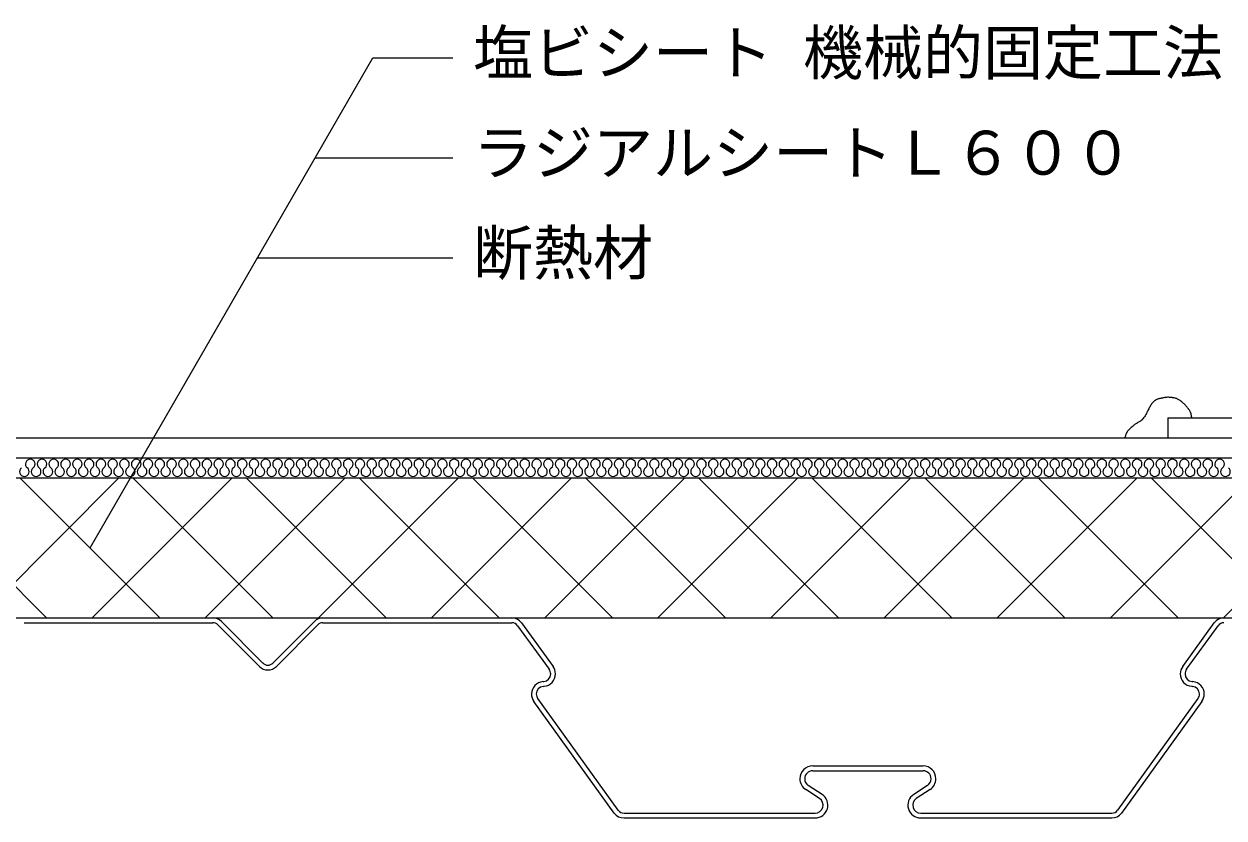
# Model space of a CAD drawing. Units: millimetres, scale not verified. Extents: x -665 to 665, y -465 to 450.
# Drawn here: x -361 to -61, y -115 to 83.5 of the extents above; entities that cross this region are included whole.
import ezdxf
from ezdxf.enums import TextEntityAlignment as Align

# ---------------------------------------------------------------- set-up
doc = ezdxf.new("R2010")
doc.units = ezdxf.units.MM
doc.header["$LTSCALE"] = 5
for name, color, linetype in [('0-1_線色１（水色）', 4, 'Continuous'), ('0-2_線色２（白）', 7, 'Continuous'), ('0-4_線色４（黄）', 2, 'Continuous'), ('0-5_金属', 7, 'Continuous'), ('0-A_文字', 7, 'Continuous'), ('0-D_断熱・ハッチ', 4, 'Continuous')]:
    doc.layers.add(name, color=color, linetype=linetype)
doc.styles.add('ＭＳ ゴシック', font='')
doc.styles.get('ＭＳ ゴシック').set_extended_font_data('MS Gothic')

msp = doc.modelspace()

# ---------------------------------------------------------------- linework, layer by layer
at = {"layer": '0-1_線色１（水色）'}
for centre, start, end in [((-359.409, -26.519), 307.52351, 232.47649), ((-356.465, -26.519), 307.52351, 232.47649), ((-353.521, -26.519), 307.52351, 232.47649), ((-350.577, -26.519), 307.52351, 232.47649), ((-347.634, -26.519), 307.52351, 232.47649), ((-344.69, -26.519), 307.52351, 232.47649), ((-341.746, -26.519), 307.52351, 232.47649), ((-338.802, -26.519), 307.52351, 232.47649), ((-335.858, -26.519), 307.52351, 232.47649), ((-332.914, -26.519), 307.52351, 232.47649), ((-329.97, -26.519), 307.52351, 232.47649), ((-327.026, -26.519), 307.52351, 232.47649), ((-324.082, -26.519), 307.52351, 232.47649), ((-321.138, -26.519), 307.52351, 232.47649), ((-318.194, -26.519), 307.52351, 232.47649), ((-315.25, -26.519), 307.52351, 232.47649), ((-312.306, -26.519), 307.52351, 232.47649), ((-309.363, -26.519), 307.52351, 232.47649), ((-306.419, -26.519), 307.52351, 232.47649), ((-303.475, -26.519), 307.52351, 232.47649), ((-300.531, -26.519), 307.52351, 232.47649), ((-297.587, -26.519), 307.52351, 232.47649), ((-294.643, -26.519), 307.52351, 232.47649), ((-291.699, -26.519), 307.52351, 232.47649), ((-288.755, -26.519), 307.52351, 232.47649), ((-285.811, -26.519), 307.52351, 232.47649), ((-282.867, -26.519), 307.52351, 232.47649), ((-279.923, -26.519), 307.52351, 232.47649), ((-276.979, -26.519), 307.52351, 232.47649), ((-274.036, -26.519), 307.52351, 232.47649), ((-271.092, -26.519), 307.52351, 232.47649), ((-268.148, -26.519), 307.52351, 232.47649), ((-265.204, -26.519), 307.52351, 232.47649), ((-262.26, -26.519), 307.52351, 232.47649), ((-259.316, -26.519), 307.52351, 232.47649), ((-256.372, -26.519), 307.52351, 232.47649), ((-253.428, -26.519), 307.52351, 232.47649), ((-250.484, -26.519), 307.52351, 232.47649), ((-247.54, -26.519), 307.52351, 232.47649), ((-244.596, -26.519), 307.52351, 232.47649), ((-241.652, -26.519), 307.52351, 232.47649), ((-238.708, -26.519), 307.52351, 232.47649), ((-235.765, -26.519), 307.52351, 232.47649), ((-232.821, -26.519), 307.52351, 232.47649), ((-229.877, -26.519), 307.52351, 232.47649), ((-226.933, -26.519), 307.52351, 232.47649), ((-223.989, -26.519), 307.52351, 232.47649), ((-221.045, -26.519), 307.52351, 232.47649), ((-218.101, -26.519), 307.52351, 232.47649), ((-215.157, -26.519), 307.52351, 232.47649), ((-212.213, -26.519), 307.52351, 232.47649), ((-209.269, -26.519), 307.52351, 232.47649), ((-206.325, -26.519), 307.52351, 232.47649), ((-203.381, -26.519), 307.52351, 232.47649), ((-200.438, -26.519), 307.52351, 232.47649), ((-197.494, -26.519), 307.52351, 232.47649), ((-194.55, -26.519), 307.52351, 232.47649), ((-191.606, -26.519), 307.52351, 232.47649), ((-188.662, -26.519), 307.52351, 232.47649), ((-185.718, -26.519), 307.52351, 232.47649), ((-182.774, -26.519), 307.52351, 232.47649), ((-179.83, -26.519), 307.52351, 232.47649), ((-176.886, -26.519), 307.52351, 232.47649), ((-173.942, -26.519), 307.52351, 232.47649), ((-170.998, -26.519), 307.52351, 232.47649), ((-168.054, -26.519), 307.52351, 232.47649), ((-165.11, -26.519), 307.52351, 232.47649), ((-162.167, -26.519), 307.52351, 232.47649), ((-159.223, -26.519), 307.52351, 232.47649), ((-156.279, -26.519), 307.52351, 232.47649), ((-153.335, -26.519), 307.52351, 232.47649), ((-150.391, -26.519), 307.52351, 232.47649), ((-147.447, -26.519), 307.52351, 232.47649), ((-144.503, -26.519), 307.52351, 232.47649), ((-141.559, -26.519), 307.52351, 232.47649), ((-138.615, -26.519), 307.52351, 232.47649), ((-135.671, -26.519), 307.52351, 232.47649), ((-132.727, -26.519), 307.52351, 232.47649), ((-129.783, -26.519), 307.52351, 232.47649), ((-126.839, -26.519), 307.52351, 232.47649), ((-123.896, -26.519), 307.52351, 232.47649), ((-120.952, -26.519), 307.52351, 232.47649), ((-118.008, -26.519), 307.52351, 232.47649), ((-115.064, -26.519), 307.52351, 232.47649), ((-112.12, -26.519), 307.52351, 232.47649), ((-109.176, -26.519), 307.52351, 232.47649), ((-106.232, -26.519), 307.52351, 232.47649), ((-103.288, -26.519), 307.52351, 232.47649), ((-100.344, -26.519), 307.52351, 232.47649), ((-97.4, -26.519), 307.52351, 232.47649), ((-94.456, -26.519), 307.52351, 232.47649), ((-91.512, -26.519), 307.52351, 232.47649), ((-88.569, -26.519), 307.52351, 232.47649), ((-85.625, -26.519), 307.52351, 232.47649), ((-82.681, -26.519), 307.52351, 232.47649), ((-79.737, -26.519), 307.52351, 232.47649), ((-76.793, -26.519), 307.52351, 232.47649), ((-73.849, -26.519), 307.52351, 232.47649), ((-70.905, -26.519), 307.52351, 232.47649), ((-67.961, -26.519), 307.52351, 232.47649), ((-65.017, -26.519), 307.52351, 232.47649), ((-62.073, -26.519), 307.52351, 232.47649), ((-360.881, -28.435), 127.52351, 52.47649), ((-357.937, -28.435), 127.52351, 52.47649), ((-354.993, -28.435), 127.52351, 52.47649), ((-352.049, -28.435), 127.52351, 52.47649), ((-349.105, -28.435), 127.52351, 52.47649), ((-346.162, -28.435), 127.52351, 52.47649), ((-343.218, -28.435), 127.52351, 52.47649), ((-340.274, -28.435), 127.52351, 52.47649), ((-337.33, -28.435), 127.52351, 52.47649), ((-334.386, -28.435), 127.52351, 52.47649), ((-331.442, -28.435), 127.52351, 52.47649), ((-328.498, -28.435), 127.52351, 52.47649), ((-325.554, -28.435), 127.52351, 52.47649), ((-322.61, -28.435), 127.52351, 52.47649), ((-319.666, -28.435), 127.52351, 52.47649), ((-316.722, -28.435), 127.52351, 52.47649), ((-313.778, -28.435), 127.52351, 52.47649), ((-310.835, -28.435), 127.52351, 52.47649), ((-307.891, -28.435), 127.52351, 52.47649), ((-304.947, -28.435), 127.52351, 52.47649), ((-302.003, -28.435), 127.52351, 52.47649), ((-299.059, -28.435), 127.52351, 52.47649), ((-296.115, -28.435), 127.52351, 52.47649), ((-293.171, -28.435), 127.52351, 52.47649), ((-290.227, -28.435), 127.52351, 52.47649), ((-287.283, -28.435), 127.52351, 52.47649), ((-284.339, -28.435), 127.52351, 52.47649), ((-281.395, -28.435), 127.52351, 52.47649), ((-278.451, -28.435), 127.52351, 52.47649), ((-275.507, -28.435), 127.52351, 52.47649), ((-272.564, -28.435), 127.52351, 52.47649), ((-269.62, -28.435), 127.52351, 52.47649), ((-266.676, -28.435), 127.52351, 52.47649), ((-263.732, -28.435), 127.52351, 52.47649), ((-260.788, -28.435), 127.52351, 52.47649), ((-257.844, -28.435), 127.52351, 52.47649), ((-254.9, -28.435), 127.52351, 52.47649), ((-251.956, -28.435), 127.52351, 52.47649), ((-249.012, -28.435), 127.52351, 52.47649), ((-246.068, -28.435), 127.52351, 52.47649), ((-243.124, -28.435), 127.52351, 52.47649), ((-240.18, -28.435), 127.52351, 52.47649), ((-237.237, -28.435), 127.52351, 52.47649), ((-234.293, -28.435), 127.52351, 52.47649), ((-231.349, -28.435), 127.52351, 52.47649), ((-228.405, -28.435), 127.52351, 52.47649), ((-225.461, -28.435), 127.52351, 52.47649), ((-222.517, -28.435), 127.52351, 52.47649), ((-219.573, -28.435), 127.52351, 52.47649), ((-216.629, -28.435), 127.52351, 52.47649), ((-213.685, -28.435), 127.52351, 52.47649), ((-210.741, -28.435), 127.52351, 52.47649), ((-207.797, -28.435), 127.52351, 52.47649), ((-204.853, -28.435), 127.52351, 52.47649), ((-201.909, -28.435), 127.52351, 52.47649), ((-198.966, -28.435), 127.52351, 52.47649), ((-196.022, -28.435), 127.52351, 52.47649), ((-193.078, -28.435), 127.52351, 52.47649), ((-190.134, -28.435), 127.52351, 52.47649), ((-187.19, -28.435), 127.52351, 52.47649), ((-184.246, -28.435), 127.52351, 52.47649), ((-181.302, -28.435), 127.52351, 52.47649), ((-178.358, -28.435), 127.52351, 52.47649), ((-175.414, -28.435), 127.52351, 52.47649), ((-172.47, -28.435), 127.52351, 52.47649), ((-169.526, -28.435), 127.52351, 52.47649), ((-166.582, -28.435), 127.52351, 52.47649), ((-163.639, -28.435), 127.52351, 52.47649), ((-160.695, -28.435), 127.52351, 52.47649), ((-157.751, -28.435), 127.52351, 52.47649), ((-154.807, -28.435), 127.52351, 52.47649), ((-151.863, -28.435), 127.52351, 52.47649), ((-148.919, -28.435), 127.52351, 52.47649), ((-145.975, -28.435), 127.52351, 52.47649), ((-143.031, -28.435), 127.52351, 52.47649), ((-140.087, -28.435), 127.52351, 52.47649), ((-137.143, -28.435), 127.52351, 52.47649), ((-134.199, -28.435), 127.52351, 52.47649), ((-131.255, -28.435), 127.52351, 52.47649), ((-128.311, -28.435), 127.52351, 52.47649), ((-125.368, -28.435), 127.52351, 52.47649), ((-122.424, -28.435), 127.52351, 52.47649), ((-119.48, -28.435), 127.52351, 52.47649), ((-116.536, -28.435), 127.52351, 52.47649), ((-113.592, -28.435), 127.52351, 52.47649), ((-110.648, -28.435), 127.52351, 52.47649), ((-107.704, -28.435), 127.52351, 52.47649), ((-104.76, -28.435), 127.52351, 52.47649), ((-101.816, -28.435), 127.52351, 52.47649), ((-98.872, -28.435), 127.52351, 52.47649), ((-95.928, -28.435), 127.52351, 52.47649), ((-92.984, -28.435), 127.52351, 52.47649), ((-90.04, -28.435), 127.52351, 52.47649), ((-87.097, -28.435), 127.52351, 52.47649), ((-84.153, -28.435), 127.52351, 52.47649), ((-81.209, -28.435), 127.52351, 52.47649), ((-78.265, -28.435), 127.52351, 52.47649), ((-75.321, -28.435), 127.52351, 52.47649), ((-72.377, -28.435), 127.52351, 52.47649), ((-69.433, -28.435), 127.52351, 52.47649), ((-66.489, -28.435), 127.52351, 52.47649), ((-63.545, -28.435), 127.52351, 52.47649), ((-60.601, -28.435), 127.52351, 52.47649)]:
    msp.add_arc(centre, 1.208, start, end, dxfattribs=at)
at = {"layer": '0-2_線色２（白）'}
for p, q in [((-79.312, -11.878), (-79.43, -12.071)), ((-79.189, -11.687), (-79.312, -11.878)), ((-79.059, -11.501), (-79.189, -11.687)), ((-78.921, -11.32), (-79.059, -11.501)), ((-78.836, -11.217), (-78.921, -11.32)), ((-78.761, -11.13), (-78.836, -11.217)), ((-78.625, -10.985), (-78.761, -11.13)), ((-78.482, -10.848), (-78.625, -10.985)), ((-78.331, -10.72), (-78.482, -10.848)), ((-78.173, -10.604), (-78.331, -10.72)), ((-78.008, -10.5), (-78.173, -10.604)), ((-77.908, -10.447), (-78.008, -10.5)), ((-77.798, -10.396), (-77.908, -10.447)), ((-77.601, -10.32), (-77.798, -10.396)), ((-77.399, -10.257), (-77.601, -10.32)), ((-77.192, -10.205), (-77.399, -10.257)), ((-76.982, -10.159), (-77.192, -10.205)), ((-76.771, -10.115), (-76.982, -10.159)), ((-76.649, -10.09), (-76.771, -10.115)), ((-76.542, -10.067), (-76.649, -10.09)), ((-76.357, -10.027), (-76.542, -10.067)), ((-76.173, -9.987), (-76.357, -10.027)), ((-75.989, -9.949), (-76.173, -9.987)), ((-75.805, -9.914), (-75.989, -9.949)), ((-75.62, -9.885), (-75.805, -9.914)), ((-75.513, -9.872), (-75.62, -9.885)), ((-75.367, -9.857), (-75.513, -9.872)), ((-75.113, -9.843), (-75.367, -9.857)), ((-74.857, -9.841), (-75.113, -9.843)), ((-74.601, -9.851), (-74.857, -9.841)), ((-74.345, -9.87), (-74.601, -9.851)), ((-74.089, -9.897), (-74.345, -9.87)), ((-73.94, -9.915), (-74.089, -9.897)), ((-73.817, -9.932), (-73.94, -9.915)), ((-73.607, -9.966), (-73.817, -9.932)), ((-73.397, -10.005), (-73.607, -9.966)), ((-73.191, -10.053), (-73.397, -10.005)), ((-72.987, -10.109), (-73.191, -10.053)), ((-72.787, -10.177), (-72.987, -10.109)), ((-72.673, -10.221), (-72.787, -10.177)), ((-72.572, -10.265), (-72.673, -10.221)), ((-72.4, -10.348), (-72.572, -10.265)), ((-72.233, -10.441), (-72.4, -10.348)), ((-72.069, -10.542), (-72.233, -10.441)), ((-71.91, -10.65), (-72.069, -10.542)), ((-71.756, -10.764), (-71.91, -10.65)), ((-71.668, -10.833), (-71.756, -10.764)), ((-71.571, -10.912), (-71.668, -10.833)), ((-71.407, -11.054), (-71.571, -10.912)), ((-71.248, -11.2), (-71.407, -11.054)), ((-71.093, -11.35), (-71.248, -11.2)), ((-70.942, -11.504), (-71.093, -11.35)), ((-70.793, -11.659), (-70.942, -11.504)), ((-70.707, -11.75), (-70.793, -11.659)), ((-70.626, -11.838), (-70.707, -11.75)), ((-70.486, -11.989), (-70.626, -11.838)), ((-70.349, -12.143), (-70.486, -11.989)), ((-81.07, -14.992), (-81.276, -15.245)), ((-80.882, -14.725), (-81.07, -14.992)), ((-80.707, -14.448), (-80.882, -14.725)), ((-80.543, -14.164), (-80.707, -14.448)), ((-80.386, -13.874), (-80.543, -14.164)), ((-80.298, -13.705), (-80.386, -13.874)), ((-80.233, -13.58), (-80.298, -13.705)), ((-80.122, -13.364), (-80.233, -13.58)), ((-80.011, -13.148), (-80.122, -13.364)), ((-79.9, -12.933), (-80.011, -13.148)), ((-79.788, -12.719), (-79.9, -12.933)), ((-79.674, -12.505), (-79.788, -12.719)), ((-79.606, -12.382), (-79.674, -12.505)), ((-79.543, -12.268), (-79.606, -12.382)), ((-79.43, -12.071), (-79.543, -12.268)), ((-70.214, -12.298), (-70.349, -12.143)), ((-70.081, -12.456), (-70.214, -12.298)), ((-69.951, -12.617), (-70.081, -12.456)), ((-69.877, -12.712), (-69.951, -12.617)), ((-69.815, -12.793), (-69.877, -12.712)), ((-69.71, -12.935), (-69.815, -12.793)), ((-69.61, -13.081), (-69.71, -12.935)), ((-69.515, -13.229), (-69.61, -13.081)), ((-69.428, -13.381), (-69.515, -13.229)), ((-69.35, -13.537), (-69.428, -13.381)), ((-69.309, -13.629), (-69.35, -13.537)), ((-69.261, -13.749), (-69.309, -13.629)), ((-69.193, -13.961), (-69.261, -13.749)), ((-69.137, -14.177), (-69.193, -13.961)), ((-69.092, -14.398), (-69.137, -14.177)), ((-69.054, -14.621), (-69.092, -14.398)), ((-69.021, -14.846), (-69.054, -14.621)), ((-69.003, -14.977), (-69.021, -14.846)), ((-84.664, -17.851), (-84.827, -18.025)), ((-84.494, -17.685), (-84.664, -17.851)), ((-84.319, -17.524), (-84.494, -17.685)), ((-84.14, -17.366), (-84.319, -17.524)), ((-83.958, -17.211), (-84.14, -17.366)), ((-83.852, -17.122), (-83.958, -17.211)), ((-83.768, -17.05), (-83.852, -17.122)), ((-83.622, -16.928), (-83.768, -17.05)), ((-83.474, -16.808), (-83.622, -16.928)), ((-83.325, -16.691), (-83.474, -16.808)), ((-83.172, -16.578), (-83.325, -16.691)), ((-83.016, -16.47), (-83.172, -16.578)), ((-82.924, -16.411), (-83.016, -16.47)), ((-82.832, -16.355), (-82.924, -16.411)), ((-82.672, -16.263), (-82.832, -16.355)), ((-82.509, -16.174), (-82.672, -16.263)), ((-82.346, -16.085), (-82.509, -16.174)), ((-82.184, -15.994), (-82.346, -16.085)), ((-82.026, -15.897), (-82.184, -15.994)), ((-81.937, -15.838), (-82.026, -15.897)), ((-81.883, -15.8), (-81.937, -15.838)), ((-81.791, -15.732), (-81.883, -15.8)), ((-81.702, -15.661), (-81.791, -15.732)), ((-81.616, -15.587), (-81.702, -15.661)), ((-81.531, -15.51), (-81.616, -15.587)), ((-81.45, -15.431), (-81.531, -15.51)), ((-81.403, -15.384), (-81.45, -15.431)), ((-81.276, -15.245), (-81.403, -15.384)), ((-85.722, -19.867), (-85.748, -19.977)), ((-85.676, -19.677), (-85.722, -19.867)), ((-85.627, -19.489), (-85.676, -19.677)), ((-85.573, -19.303), (-85.627, -19.489)), ((-85.511, -19.12), (-85.573, -19.303)), ((-85.439, -18.941), (-85.511, -19.12)), ((-85.392, -18.84), (-85.439, -18.941)), ((-85.356, -18.768), (-85.392, -18.84)), ((-85.289, -18.647), (-85.356, -18.768)), ((-85.217, -18.528), (-85.289, -18.647)), ((-85.139, -18.413), (-85.217, -18.528)), ((-85.056, -18.3), (-85.139, -18.413)), ((-84.97, -18.191), (-85.056, -18.3)), ((-84.918, -18.129), (-84.97, -18.191)), ((-84.827, -18.025), (-84.918, -18.129)), ((-75, -19.977), (75, -19.977)), ((-408.518, -24.977), (143.875, -24.977)), ((-408.518, -29.977), (143.875, -29.977)), ((-408.518, -64.977), (143.875, -64.977))]:
    msp.add_line(p, q, dxfattribs=at)
at = {"layer": '0-4_線色４（黄）'}
for p, q in [((-75, -14.977), (-75, -19.977)), ((-75, -14.977), (-52.5, -14.977)), ((-408.518, -19.977), (-75, -19.977))]:
    msp.add_line(p, q, dxfattribs=at)
at = {"layer": '0-5_金属'}
for p, q in [((-360.969, -64.977), (-313.745, -64.977)), ((-301.275, -76.247), (-311.62, -65.86)), ((-288.379, -65.86), (-298.724, -76.248)), ((-286.253, -64.977), (-239.03, -64.977)), ((-360.969, -66.177), (-313.745, -66.177)), ((-302.125, -77.094), (-312.47, -66.707)), ((-287.528, -66.707), (-297.874, -77.094)), ((-286.253, -66.177), (-239.03, -66.177)), ((-237.573, -66.92), (-229.681, -77.803)), ((-236.601, -66.216), (-228.709, -77.098)), ((-71.29, -77.098), (-63.398, -66.216)), ((-70.319, -77.803), (-62.427, -66.92)), ((-231.247, -80.887), (-231.048, -80.871)), ((-68.951, -80.871), (-68.753, -80.887)), ((-231.151, -82.083), (-230.952, -82.067)), ((-69.047, -82.067), (-68.848, -82.083)), ((-213.398, -113.731), (-233.496, -85.848)), ((-212.424, -113.029), (-232.522, -85.146)), ((-67.478, -85.146), (-87.576, -113.029)), ((-66.504, -85.848), (-86.602, -113.731)), ((-163.8, -101.977), (-150, -101.977)), ((-150, -101.977), (-136.2, -101.977)), ((-163.8, -103.177), (-150, -103.177)), ((-150, -103.177), (-136.2, -103.177)), ((-162.107, -110.102), (-165.548, -107.857)), ((-161.451, -109.097), (-164.892, -106.852)), ((-135.107, -106.852), (-138.548, -109.097)), ((-134.451, -107.857), (-137.893, -110.102)), ((-210.964, -113.777), (-163.2, -113.777)), ((-136.8, -113.777), (-89.035, -113.777)), ((-210.934, -114.977), (-163.2, -114.977)), ((-136.8, -114.977), (-89.066, -114.977))]:
    msp.add_line(p, q, dxfattribs=at)
for centre, radius, start, end in [((-313.746, -67.977), 3, 44.8817, 89.99801), ((-286.253, -67.977), 3, 89.99774, 135.11529), ((-239.03, -67.977), 3, 35.94977, 89.99965), ((-60.97, -67.977), 3, 90.0002, 144.05016), ((-313.746, -67.977), 1.8, 44.88064, 89.99665), ((-286.253, -67.977), 1.8, 89.99944, 135.1166), ((-239.03, -67.977), 1.8, 35.94966, 89.99949), ((-60.97, -67.977), 1.8, 90.00036, 144.05027), ((-300, -74.977), 3, 224.88328, 315.1167), ((-300, -74.977), 1.8, 224.57188, 315.1167), ((-231.3, -78.977), 2, 0.00003, 35.94972), ((-231.3, -78.977), 3.2, 0.00003, 35.94994), ((-68.7, -78.977), 3.2, 144.05005, 179.99996), ((-68.7, -78.977), 2, 144.05027, 179.99996), ((-231, -83.977), 3.1, 94.57659, 179.9999), ((-231.2, -78.977), 1.9, 274.57777, 359.99996), ((-231.2, -78.977), 3.1, 274.58181, 359.99996), ((-68.8, -78.977), 3.1, 180.00009, 265.41832), ((-68.8, -78.977), 1.9, 180.00009, 265.42237), ((-69, -83.977), 3.1, 359.99999, 85.42326), ((-230.9, -83.977), 3.2, 180.00009, 215.78394), ((-231, -83.977), 1.9, 94.58091, 179.9999), ((-230.9, -83.977), 2, 180.00009, 216.07594), ((-69, -83.977), 1.9, 359.99999, 85.41895), ((-69.1, -83.977), 2, 323.92413, 359.99998), ((-69.1, -83.977), 3.2, 324.21614, 359.99998), ((-163.8, -105.177), 3.2, 89.99993, 179.9999), ((-136.2, -105.177), 3.2, 359.99999, 89.99993), ((-163.8, -105.177), 2, 89.99993, 179.9999), ((-136.2, -105.177), 2, 359.99999, 89.99993), ((-163.8, -105.177), 3.2, 180.00009, 236.88223), ((-163.8, -105.177), 2, 180.00009, 236.88223), ((-136.2, -105.177), 2, 303.11787, 359.99998), ((-136.2, -105.177), 3.2, 303.11787, 359.99998), ((-163.2, -111.777), 3.2, 270.00012, 56.88211), ((-163.2, -111.777), 2, 270.00012, 56.88211), ((-136.8, -111.777), 3.2, 123.11782, 269.99989), ((-136.8, -111.777), 2, 123.11782, 269.99989), ((-210.964, -111.977), 3, 215.78405, 270.00023), ((-210.964, -111.977), 1.8, 215.78405, 270.00023), ((-89.036, -111.977), 1.8, 269.9999, 324.21602), ((-89.036, -111.977), 3, 269.9999, 324.21602)]:
    msp.add_arc(centre, radius, start, end, dxfattribs=at)
at = {"layer": '0-A_文字'}
for p, q in [((-344.435, -47.477), (-273.725, 74.996)), ((-273.725, 74.996), (-253.725, 74.996)), ((-288.159, 49.996), (-253.725, 49.996)), ((-302.593, 24.996), (-253.725, 24.996))]:
    msp.add_line(p, q, dxfattribs=at)
at = {"layer": '0-D_断熱・ハッチ'}
for p, q in [((-390.303, -29.977), (-355.303, -64.977)), ((-372.22, -64.977), (-337.22, -29.977)), ((-362.019, -29.977), (-327.019, -64.977)), ((-343.936, -64.977), (-308.936, -29.977)), ((-333.735, -29.977), (-298.735, -64.977)), ((-315.651, -64.977), (-280.651, -29.977)), ((-305.451, -29.977), (-270.451, -64.977)), ((-287.367, -64.977), (-252.367, -29.977)), ((-277.166, -29.977), (-242.166, -64.977)), ((-259.083, -64.977), (-224.083, -29.977)), ((-248.882, -29.977), (-213.882, -64.977)), ((-230.799, -64.977), (-195.799, -29.977)), ((-220.598, -29.977), (-185.598, -64.977)), ((-202.514, -64.977), (-167.514, -29.977)), ((-192.314, -29.977), (-157.314, -64.977)), ((-174.23, -64.977), (-139.23, -29.977)), ((-164.029, -29.977), (-129.029, -64.977)), ((-145.946, -64.977), (-110.946, -29.977)), ((-135.745, -29.977), (-100.745, -64.977)), ((-117.661, -64.977), (-82.661, -29.977)), ((-107.461, -29.977), (-72.461, -64.977)), ((-89.377, -64.977), (-54.377, -29.977)), ((-79.176, -29.977), (-44.176, -64.977)), ((-61.093, -64.977), (-26.093, -29.977))]:
    msp.add_line(p, q, dxfattribs=at)

# ---------------------------------------------------------------- texts
at = {"layer": '0-A_文字', "style": 'ＭＳ ゴシック'}
for s, p in [('塩ビシート 機械的固定工法', (-248.725, 67.496)), ('ラジアルシートＬ６００', (-248.725, 42.496)), ('断熱材', (-248.725, 17.496))]:
    msp.add_text(s, height=11, dxfattribs=at).set_placement(p, align=Align.BOTTOM_LEFT)

doc.saveas('drawing.dxf')
